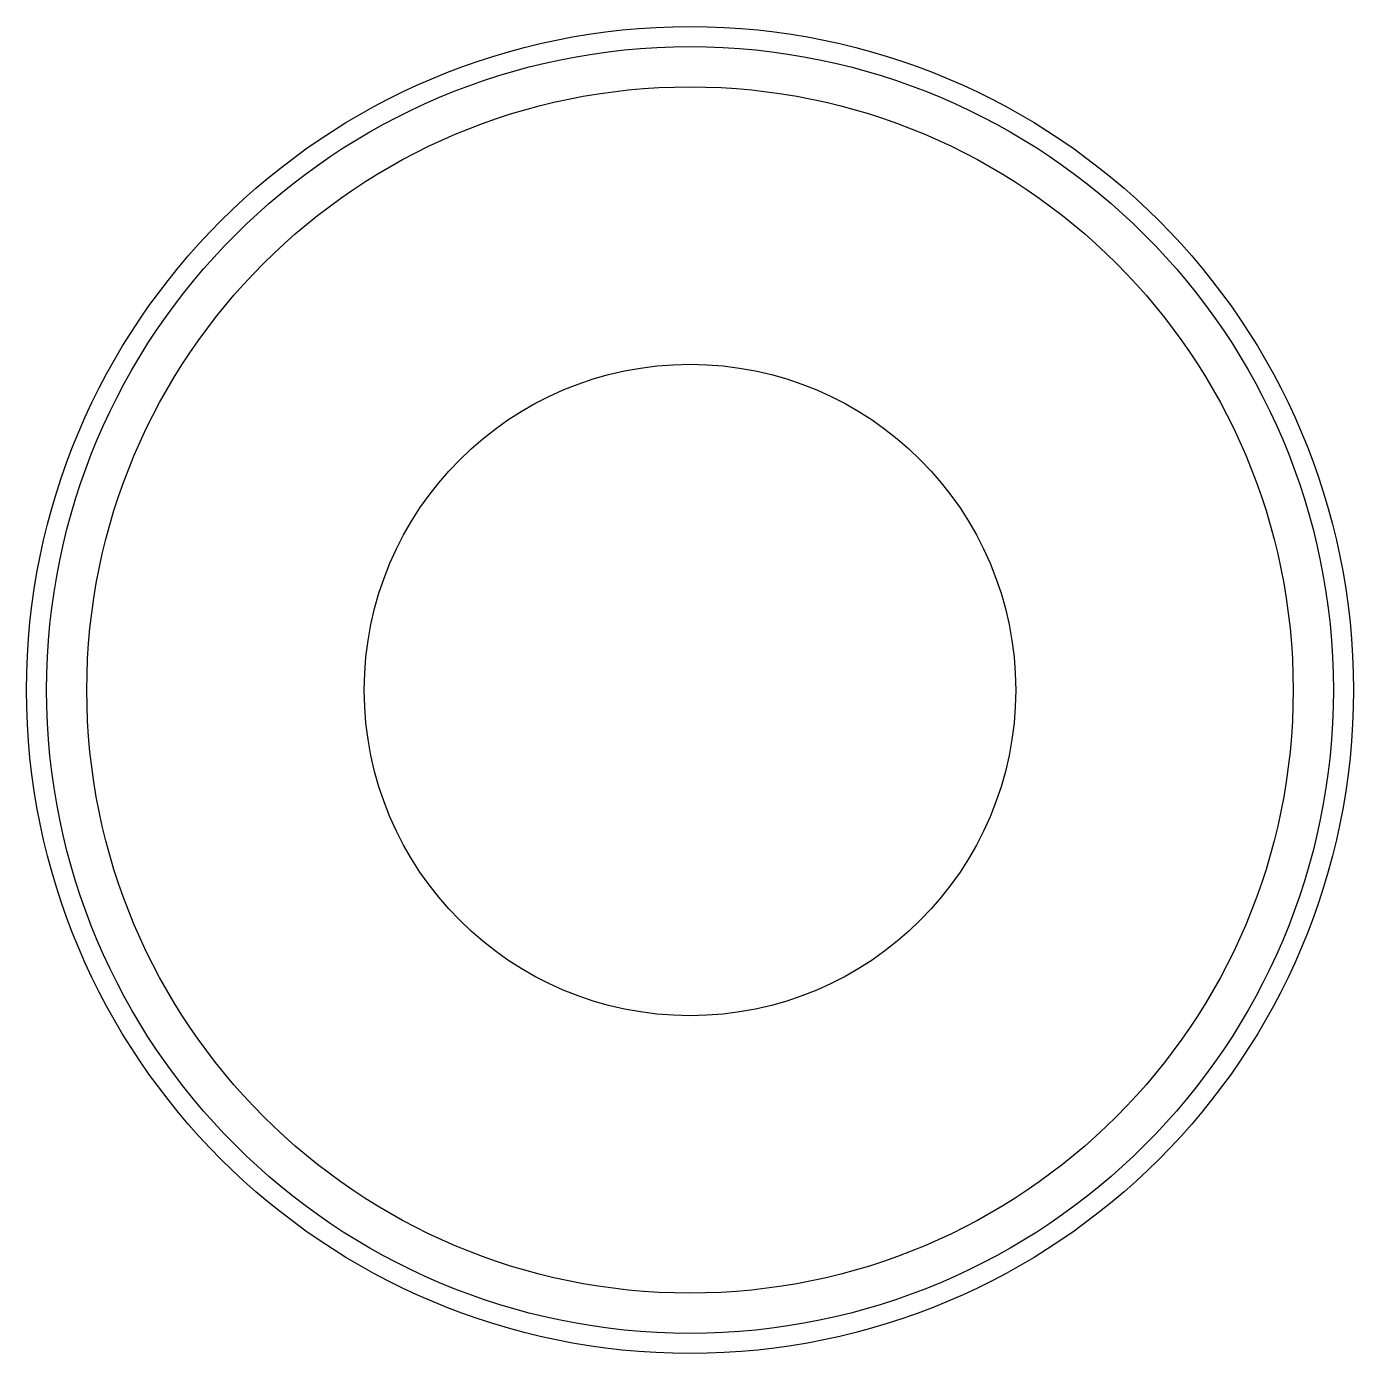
# Model space of a CAD drawing. Header units: millimetres. Extents: x -33 to 33, y -33 to 33.
import ezdxf

# ---------------------------------------------------------------- set-up
doc = ezdxf.new("R2010")
doc.units = ezdxf.units.MM
doc.layers.get('0').update_dxf_attribs({"linetype": 'CONTINUOUS'})

msp = doc.modelspace()

# ---------------------------------------------------------------- linework, layer by layer
for radius in [33, 32, 30, 16.2]:
    msp.add_circle((0, 0), radius)

doc.saveas('drawing.dxf')
